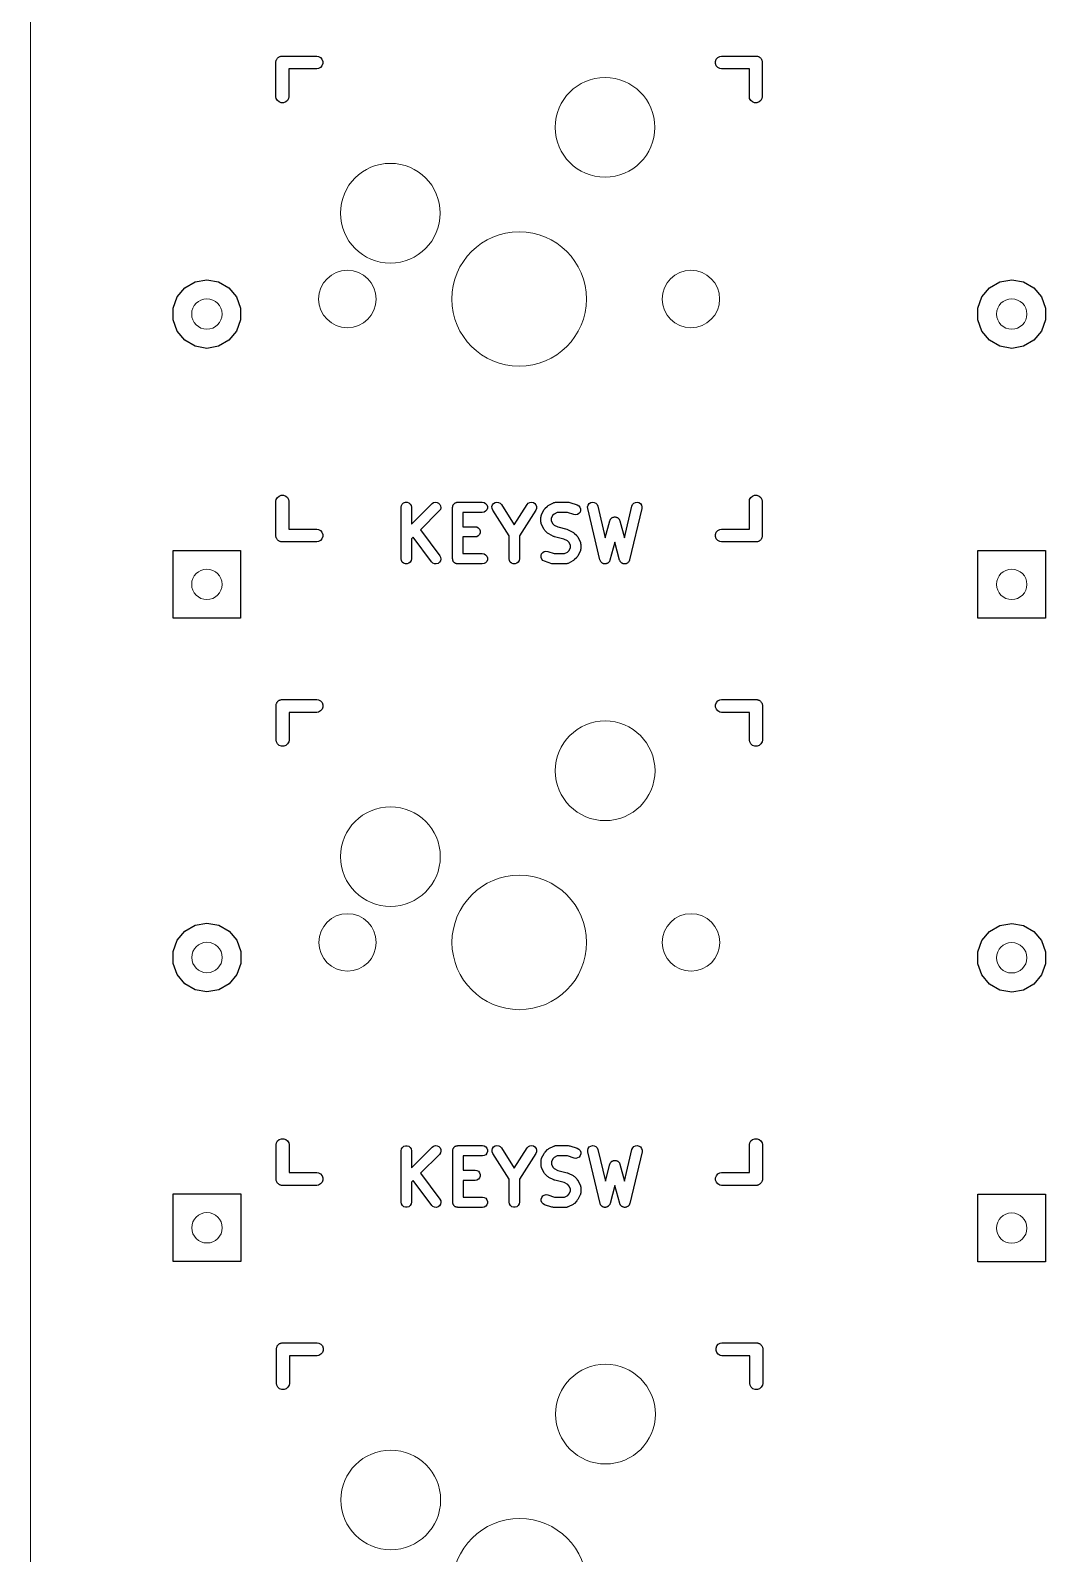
# Model space of a CAD drawing. Header units: millimetres. Extents: x 24 to 207, y 13 to 184.
# Drawn here: x 23.91 to 53.93, y 98.01 to 143.09 of the extents above; entities that cross this region are included whole.
import ezdxf

# ---------------------------------------------------------------- set-up
doc = ezdxf.new("R2010")
doc.units = ezdxf.units.MM
doc.header["$MEASUREMENT"] = 0
doc.layers.get('0').update_dxf_attribs({"lineweight": 0, "true_color": 0xf6921e})
doc.layers.add('PCB', color=7, linetype='Continuous', lineweight=0, true_color=0x38e42f)
doc.layers.add('Silk', color=142, linetype='Continuous')

# ---------------------------------------------------------------- blocks, each defined once
blk = doc.blocks.new('PCB')
at = {"color": 0}
blk.add_line((-38.161, 59.475), (-38.16, -60.55), dxfattribs=at)
for centre, radius in [((-21.168, 20.889), 1.475), ((-27.518, 18.349), 1.475), ((-23.708, 15.809), 1.99), ((-28.788, 15.809), 0.85), ((-18.628, 15.809), 0.85), ((-32.944, 15.364), 0.45), ((-9.139, 15.364), 0.45), ((-32.944, 7.364), 0.45), ((-9.139, 7.364), 0.45), ((-21.165, 1.846), 1.475), ((-27.515, -0.694), 1.475), ((-23.705, -3.234), 1.99), ((-28.785, -3.234), 0.85), ((-18.625, -3.234), 0.85), ((-32.941, -3.679), 0.45), ((-9.14, -3.688), 0.45), ((-32.941, -11.679), 0.45), ((-9.14, -11.688), 0.45), ((-21.155, -17.194), 1.475), ((-27.505, -19.734), 1.475), ((-23.695, -22.274), 1.99)]:
    blk.add_circle(centre, radius, dxfattribs=at)

msp = doc.modelspace()

# ---------------------------------------------------------------- linework, layer by layer
at = {"layer": 'Silk', "linetype": 'Continuous'}
for p, q in [((31.171, 142.175), (31.177, 142.191)), ((31.171, 142.158), (31.171, 142.175)), ((31.171, 141.125), (31.171, 142.158)), ((31.171, 142.158), (31.171, 142.158)), ((31.177, 142.191), (31.18, 142.208)), ((31.18, 142.208), (31.188, 142.222)), ((31.188, 142.222), (31.194, 142.238)), ((31.194, 142.238), (31.205, 142.251)), ((31.205, 142.251), (31.213, 142.266)), ((31.213, 142.266), (31.226, 142.277)), ((31.226, 142.277), (31.237, 142.29)), ((31.237, 142.29), (31.252, 142.298)), ((31.252, 142.298), (31.265, 142.309)), ((31.265, 142.309), (31.281, 142.315)), ((31.281, 142.315), (31.296, 142.323)), ((31.296, 142.323), (31.312, 142.326)), ((31.312, 142.326), (31.328, 142.332)), ((31.328, 142.332), (31.345, 142.332)), ((31.345, 142.332), (31.345, 142.332)), ((31.345, 142.332), (32.378, 142.332)), ((32.378, 142.332), (32.428, 142.323)), ((32.428, 142.323), (32.486, 142.29)), ((32.486, 141.993), (32.428, 141.96)), ((32.486, 142.29), (32.529, 142.238)), ((32.529, 142.045), (32.486, 141.993)), ((32.529, 142.238), (32.552, 142.175)), ((32.552, 142.108), (32.529, 142.045)), ((32.552, 142.175), (32.552, 142.108)), ((44.171, 142.175), (44.194, 142.238)), ((44.171, 142.108), (44.171, 142.175)), ((44.194, 142.045), (44.171, 142.108)), ((44.194, 142.238), (44.237, 142.29)), ((44.237, 141.993), (44.194, 142.045)), ((44.237, 142.29), (44.296, 142.323)), ((44.296, 141.96), (44.237, 141.993)), ((44.296, 142.323), (44.345, 142.332)), ((44.345, 142.332), (45.378, 142.332)), ((45.378, 142.332), (45.395, 142.332)), ((45.378, 142.332), (45.378, 142.332)), ((45.395, 142.332), (45.411, 142.326)), ((45.411, 142.326), (45.428, 142.323)), ((45.428, 142.323), (45.442, 142.315)), ((45.442, 142.315), (45.458, 142.309)), ((45.458, 142.309), (45.471, 142.298)), ((45.471, 142.298), (45.486, 142.29)), ((45.486, 142.29), (45.497, 142.277)), ((45.497, 142.277), (45.51, 142.266)), ((45.51, 142.266), (45.518, 142.251)), ((45.518, 142.251), (45.529, 142.238)), ((45.529, 142.238), (45.535, 142.222)), ((45.535, 142.222), (45.543, 142.208)), ((45.543, 142.208), (45.546, 142.191)), ((45.546, 142.191), (45.552, 142.175)), ((45.552, 142.175), (45.552, 142.158)), ((45.552, 142.158), (45.552, 142.158)), ((45.552, 142.158), (45.552, 141.125)), ((32.378, 141.951), (31.552, 141.951)), ((31.552, 141.951), (31.552, 141.125)), ((32.428, 141.96), (32.378, 141.951)), ((44.345, 141.951), (44.296, 141.96)), ((45.171, 141.951), (44.345, 141.951)), ((45.171, 141.125), (45.171, 141.951)), ((31.18, 141.075), (31.171, 141.125)), ((31.552, 141.125), (31.543, 141.075)), ((45.18, 141.075), (45.171, 141.125)), ((45.552, 141.125), (45.543, 141.075)), ((31.213, 141.017), (31.18, 141.075)), ((31.265, 140.974), (31.213, 141.017)), ((31.328, 140.951), (31.265, 140.974)), ((31.395, 140.951), (31.328, 140.951)), ((31.458, 140.974), (31.395, 140.951)), ((31.51, 141.017), (31.458, 140.974)), ((31.543, 141.075), (31.51, 141.017)), ((45.213, 141.017), (45.18, 141.075)), ((45.265, 140.974), (45.213, 141.017)), ((45.328, 140.951), (45.265, 140.974)), ((45.395, 140.951), (45.328, 140.951)), ((45.458, 140.974), (45.395, 140.951)), ((45.51, 141.017), (45.458, 140.974)), ((45.543, 141.075), (45.51, 141.017)), ((28.778, 135.651), (29.126, 135.712)), ((29.126, 135.712), (29.473, 135.651)), ((52.584, 135.651), (52.931, 135.712)), ((52.931, 135.712), (53.278, 135.651)), ((28.246, 135.204), (28.473, 135.474)), ((28.473, 135.474), (28.778, 135.651)), ((29.473, 135.651), (29.778, 135.474)), ((29.778, 135.474), (30.005, 135.204)), ((52.052, 135.204), (52.278, 135.474)), ((52.278, 135.474), (52.584, 135.651)), ((53.278, 135.651), (53.584, 135.474)), ((53.584, 135.474), (53.81, 135.204)), ((28.126, 134.873), (28.246, 135.204)), ((28.126, 134.52), (28.126, 134.873)), ((30.005, 135.204), (30.126, 134.873)), ((30.126, 134.873), (30.126, 134.52)), ((51.931, 134.873), (52.052, 135.204)), ((51.931, 134.52), (51.931, 134.873)), ((53.81, 135.204), (53.931, 134.873)), ((53.931, 134.873), (53.931, 134.52)), ((28.246, 134.189), (28.126, 134.52)), ((30.126, 134.52), (30.005, 134.189)), ((52.052, 134.189), (51.931, 134.52)), ((53.931, 134.52), (53.81, 134.189)), ((28.473, 133.919), (28.246, 134.189)), ((28.778, 133.742), (28.473, 133.919)), ((29.778, 133.919), (29.473, 133.742)), ((30.005, 134.189), (29.778, 133.919)), ((52.278, 133.919), (52.052, 134.189)), ((52.584, 133.742), (52.278, 133.919)), ((53.584, 133.919), (53.278, 133.742)), ((53.81, 134.189), (53.584, 133.919)), ((29.126, 133.681), (28.778, 133.742)), ((29.473, 133.742), (29.126, 133.681)), ((52.931, 133.681), (52.584, 133.742)), ((53.278, 133.742), (52.931, 133.681)), ((31.171, 129.158), (31.18, 129.208)), ((31.171, 128.175), (31.171, 129.158)), ((31.18, 129.208), (31.213, 129.266)), ((31.213, 129.266), (31.265, 129.309)), ((31.265, 129.309), (31.328, 129.332)), ((31.328, 129.332), (31.395, 129.332)), ((31.395, 129.332), (31.458, 129.309)), ((31.458, 129.309), (31.51, 129.266)), ((31.51, 129.266), (31.543, 129.208)), ((31.543, 129.208), (31.552, 129.158)), ((31.552, 129.158), (31.552, 128.332)), ((34.871, 128.976), (34.88, 129.028)), ((34.871, 127.452), (34.871, 128.976)), ((34.88, 129.028), (34.907, 129.074)), ((34.907, 129.074), (34.947, 129.108)), ((34.947, 129.108), (34.997, 129.126)), ((34.997, 129.126), (35.05, 129.126)), ((35.05, 129.126), (35.1, 129.108)), ((35.1, 129.108), (35.14, 129.074)), ((35.14, 129.074), (35.167, 129.028)), ((35.167, 129.028), (35.176, 128.976)), ((35.176, 128.473), (35.786, 129.084)), ((35.176, 128.976), (35.176, 128.473)), ((35.786, 129.084), (35.83, 129.114)), ((35.83, 129.114), (35.881, 129.128)), ((35.881, 129.128), (35.934, 129.123)), ((35.934, 129.123), (35.982, 129.101)), ((35.982, 129.101), (36.019, 129.064)), ((36.019, 129.064), (36.041, 129.016)), ((36.046, 128.963), (36.032, 128.912)), ((36.041, 129.016), (36.046, 128.963)), ((36.395, 128.976), (36.397, 128.989)), ((36.395, 127.452), (36.395, 128.976)), ((36.397, 129.003), (36.402, 129.015)), ((36.397, 128.989), (36.397, 129.003)), ((36.402, 129.015), (36.404, 129.028)), ((36.404, 129.028), (36.411, 129.04)), ((36.411, 129.04), (36.415, 129.052)), ((36.415, 129.052), (36.424, 129.063)), ((36.424, 129.063), (36.431, 129.074)), ((36.431, 129.074), (36.441, 129.083)), ((36.441, 129.083), (36.449, 129.093)), ((36.449, 129.093), (36.461, 129.1)), ((36.461, 129.1), (36.471, 129.108)), ((36.471, 129.108), (36.484, 129.113)), ((36.484, 129.113), (36.495, 129.119)), ((36.495, 129.119), (36.508, 129.122)), ((36.508, 129.122), (36.521, 129.126)), ((36.521, 129.126), (36.534, 129.126)), ((36.534, 129.126), (36.547, 129.129)), ((36.547, 129.129), (37.273, 129.129)), ((37.273, 129.129), (37.325, 129.119)), ((37.325, 129.119), (37.371, 129.093)), ((37.371, 129.093), (37.405, 129.052)), ((37.405, 129.052), (37.423, 129.003)), ((37.423, 128.95), (37.405, 128.9)), ((37.423, 129.003), (37.423, 128.95)), ((37.557, 128.996), (37.573, 129.047)), ((37.56, 128.943), (37.557, 128.996)), ((37.58, 128.894), (37.56, 128.943)), ((37.573, 129.047), (37.606, 129.089)), ((37.606, 129.089), (37.65, 129.117)), ((37.65, 129.117), (37.702, 129.128)), ((37.702, 129.128), (37.754, 129.122)), ((37.754, 129.122), (37.801, 129.097)), ((37.801, 129.097), (37.837, 129.058)), ((37.837, 129.058), (38.217, 128.462)), ((38.217, 128.462), (38.596, 129.058)), ((38.596, 129.058), (38.632, 129.097)), ((38.632, 129.097), (38.679, 129.122)), ((38.679, 129.122), (38.731, 129.128)), ((38.731, 129.128), (38.783, 129.117)), ((38.783, 129.117), (38.827, 129.089)), ((38.827, 129.089), (38.86, 129.047)), ((38.873, 128.943), (38.853, 128.894)), ((38.86, 129.047), (38.876, 128.996)), ((38.876, 128.996), (38.873, 128.943)), ((39.111, 128.919), (39.125, 128.939)), ((39.125, 128.939), (39.197, 129.011)), ((39.197, 129.011), (39.217, 129.025)), ((39.217, 129.025), (39.237, 129.04)), ((39.237, 129.04), (39.382, 129.112)), ((39.382, 129.112), (39.391, 129.115)), ((39.391, 129.115), (39.398, 129.119)), ((39.398, 129.119), (39.416, 129.122)), ((39.416, 129.122), (39.433, 129.128)), ((39.433, 129.128), (39.442, 129.127)), ((39.442, 129.127), (39.45, 129.129)), ((39.45, 129.129), (39.813, 129.129)), ((39.813, 129.129), (39.837, 129.124)), ((39.837, 129.124), (39.861, 129.121)), ((39.861, 129.121), (40.079, 129.048)), ((40.079, 129.048), (40.126, 129.023)), ((40.126, 129.023), (40.161, 128.983)), ((40.161, 128.983), (40.18, 128.934)), ((40.18, 128.934), (40.182, 128.881)), ((40.387, 128.994), (40.403, 129.044)), ((40.391, 128.941), (40.387, 128.994)), ((40.753, 127.417), (40.391, 128.941)), ((40.403, 129.044), (40.434, 129.087)), ((40.434, 129.087), (40.478, 129.116)), ((40.478, 129.116), (40.53, 129.128)), ((40.53, 129.128), (40.582, 129.122)), ((40.582, 129.122), (40.63, 129.099)), ((40.63, 129.099), (40.666, 129.06)), ((40.666, 129.06), (40.687, 129.011)), ((40.687, 129.011), (40.91, 128.075)), ((41.474, 128.075), (41.697, 129.011)), ((41.993, 128.941), (41.631, 127.417)), ((41.697, 129.011), (41.718, 129.06)), ((41.718, 129.06), (41.754, 129.099)), ((41.754, 129.099), (41.802, 129.122)), ((41.802, 129.122), (41.854, 129.128)), ((41.854, 129.128), (41.906, 129.116)), ((41.906, 129.116), (41.95, 129.087)), ((41.95, 129.087), (41.981, 129.044)), ((41.981, 129.044), (41.996, 128.994)), ((41.996, 128.994), (41.993, 128.941)), ((45.171, 129.158), (45.18, 129.208)), ((45.171, 128.332), (45.171, 129.158)), ((45.18, 129.208), (45.213, 129.266)), ((45.213, 129.266), (45.265, 129.309)), ((45.265, 129.309), (45.328, 129.332)), ((45.328, 129.332), (45.395, 129.332)), ((45.395, 129.332), (45.458, 129.309)), ((45.458, 129.309), (45.51, 129.266)), ((45.51, 129.266), (45.543, 129.208)), ((45.543, 129.208), (45.552, 129.158)), ((45.552, 129.158), (45.552, 128.125)), ((36.002, 128.868), (35.442, 128.309)), ((36.032, 128.912), (36.002, 128.868)), ((37.273, 128.824), (36.7, 128.824)), ((36.7, 128.824), (36.7, 128.403)), ((37.325, 128.833), (37.273, 128.824)), ((37.371, 128.859), (37.325, 128.833)), ((37.405, 128.9), (37.371, 128.859)), ((38.064, 128.134), (37.58, 128.894)), ((38.853, 128.894), (38.369, 128.134)), ((39.008, 128.686), (39.009, 128.695)), ((39.008, 128.541), (39.008, 128.686)), ((39.009, 128.532), (39.008, 128.541)), ((39.009, 128.703), (39.014, 128.72)), ((39.009, 128.695), (39.009, 128.703)), ((39.009, 128.523), (39.009, 128.532)), ((39.014, 128.506), (39.009, 128.523)), ((39.014, 128.72), (39.017, 128.738)), ((39.017, 128.489), (39.014, 128.506)), ((39.017, 128.738), (39.021, 128.746)), ((39.021, 128.481), (39.017, 128.489)), ((39.021, 128.746), (39.024, 128.754)), ((39.024, 128.473), (39.021, 128.481)), ((39.024, 128.754), (39.096, 128.899)), ((39.096, 128.327), (39.024, 128.473)), ((39.096, 128.899), (39.111, 128.919)), ((39.358, 128.741), (39.312, 128.65)), ((39.312, 128.65), (39.312, 128.577)), ((39.312, 128.577), (39.358, 128.486)), ((39.395, 128.778), (39.358, 128.741)), ((39.358, 128.486), (39.395, 128.448)), ((39.486, 128.824), (39.395, 128.778)), ((39.788, 128.824), (39.486, 128.824)), ((39.983, 128.759), (39.788, 128.824)), ((40.035, 128.751), (39.983, 128.759)), ((40.087, 128.762), (40.035, 128.751)), ((40.132, 128.79), (40.087, 128.762)), ((40.165, 128.831), (40.132, 128.79)), ((40.182, 128.881), (40.165, 128.831)), ((40.91, 128.075), (41.045, 128.58)), ((41.045, 128.58), (41.05, 128.592)), ((41.05, 128.592), (41.054, 128.605)), ((41.054, 128.605), (41.061, 128.616)), ((41.061, 128.616), (41.067, 128.628)), ((41.067, 128.628), (41.077, 128.638)), ((41.077, 128.638), (41.084, 128.649)), ((41.084, 128.649), (41.095, 128.656)), ((41.095, 128.656), (41.104, 128.665)), ((41.104, 128.665), (41.117, 128.671)), ((41.117, 128.671), (41.128, 128.679)), ((41.128, 128.679), (41.14, 128.682)), ((41.14, 128.682), (41.152, 128.688)), ((41.152, 128.688), (41.166, 128.689)), ((41.166, 128.689), (41.179, 128.693)), ((41.179, 128.693), (41.192, 128.691)), ((41.192, 128.691), (41.205, 128.693)), ((41.205, 128.693), (41.218, 128.689)), ((41.218, 128.689), (41.232, 128.688)), ((41.232, 128.688), (41.243, 128.682)), ((41.243, 128.682), (41.256, 128.679)), ((41.256, 128.679), (41.267, 128.671)), ((41.267, 128.671), (41.28, 128.665)), ((41.28, 128.665), (41.289, 128.656)), ((41.289, 128.656), (41.3, 128.649)), ((41.3, 128.649), (41.307, 128.638)), ((41.307, 128.638), (41.317, 128.628)), ((41.317, 128.628), (41.322, 128.616)), ((41.322, 128.616), (41.33, 128.605)), ((41.33, 128.605), (41.334, 128.592)), ((41.334, 128.592), (41.339, 128.58)), ((41.339, 128.58), (41.474, 128.075)), ((31.171, 128.108), (31.171, 128.175)), ((31.177, 128.092), (31.171, 128.108)), ((31.18, 128.075), (31.177, 128.092)), ((31.188, 128.061), (31.18, 128.075)), ((31.194, 128.045), (31.188, 128.061)), ((31.205, 128.032), (31.194, 128.045)), ((31.213, 128.017), (31.205, 128.032)), ((31.552, 128.332), (32.378, 128.332)), ((32.378, 128.332), (32.428, 128.323)), ((32.428, 128.323), (32.486, 128.29)), ((32.486, 128.29), (32.529, 128.238)), ((32.529, 128.045), (32.486, 127.993)), ((32.529, 128.238), (32.552, 128.175)), ((32.552, 128.108), (32.529, 128.045)), ((32.552, 128.175), (32.552, 128.108)), ((35.225, 128.091), (35.176, 128.042)), ((35.176, 128.042), (35.176, 127.452)), ((35.772, 127.361), (35.225, 128.091)), ((35.442, 128.309), (36.016, 127.544)), ((36.7, 128.403), (37.055, 128.403)), ((37.055, 128.098), (36.7, 128.098)), ((36.7, 128.098), (36.7, 127.605)), ((37.055, 128.403), (37.108, 128.394)), ((37.108, 128.107), (37.055, 128.098)), ((37.108, 128.394), (37.153, 128.367)), ((37.153, 128.134), (37.108, 128.107)), ((37.153, 128.367), (37.187, 128.327)), ((37.187, 128.174), (37.153, 128.134)), ((37.187, 128.327), (37.205, 128.277)), ((37.205, 128.224), (37.187, 128.174)), ((37.205, 128.277), (37.205, 128.224)), ((38.064, 127.452), (38.064, 128.134)), ((38.369, 128.134), (38.369, 127.452)), ((39.111, 128.308), (39.096, 128.327)), ((39.125, 128.288), (39.111, 128.308)), ((39.197, 128.215), (39.125, 128.288)), ((39.217, 128.201), (39.197, 128.215)), ((39.237, 128.187), (39.217, 128.201)), ((39.382, 128.114), (39.237, 128.187)), ((39.398, 128.109), (39.382, 128.114)), ((39.395, 128.448), (39.503, 128.394)), ((39.413, 128.103), (39.398, 128.109)), ((39.687, 128.034), (39.413, 128.103)), ((39.503, 128.394), (39.777, 128.326)), ((39.795, 127.98), (39.687, 128.034)), ((39.777, 128.326), (39.793, 128.319)), ((39.793, 128.319), (39.809, 128.314)), ((39.809, 128.314), (39.954, 128.242)), ((39.954, 128.242), (39.973, 128.227)), ((39.973, 128.227), (39.993, 128.213)), ((39.993, 128.213), (40.066, 128.141)), ((40.066, 128.141), (40.08, 128.121)), ((40.08, 128.121), (40.095, 128.101)), ((40.095, 128.101), (40.167, 127.956)), ((44.171, 128.175), (44.194, 128.238)), ((44.171, 128.108), (44.171, 128.175)), ((44.194, 128.045), (44.171, 128.108)), ((44.194, 128.238), (44.237, 128.29)), ((44.237, 127.993), (44.194, 128.045)), ((44.237, 128.29), (44.296, 128.323)), ((44.296, 128.323), (44.345, 128.332)), ((44.345, 128.332), (45.171, 128.332)), ((45.518, 128.032), (45.51, 128.017)), ((45.529, 128.045), (45.518, 128.032)), ((45.535, 128.061), (45.529, 128.045)), ((45.543, 128.075), (45.535, 128.061)), ((45.546, 128.092), (45.543, 128.075)), ((45.552, 128.108), (45.546, 128.092)), ((45.552, 128.125), (45.552, 128.125)), ((45.552, 128.125), (45.552, 128.108)), ((28.126, 125.697), (28.126, 127.697)), ((28.126, 127.697), (30.126, 127.697)), ((30.126, 127.697), (30.126, 125.697)), ((31.226, 128.006), (31.213, 128.017)), ((31.237, 127.993), (31.226, 128.006)), ((31.252, 127.985), (31.237, 127.993)), ((31.265, 127.974), (31.252, 127.985)), ((31.281, 127.968), (31.265, 127.974)), ((31.296, 127.96), (31.281, 127.968)), ((31.312, 127.957), (31.296, 127.96)), ((31.328, 127.951), (31.312, 127.957)), ((31.345, 127.951), (31.328, 127.951)), ((32.378, 127.951), (31.345, 127.951)), ((31.345, 127.951), (31.345, 127.951)), ((32.428, 127.96), (32.378, 127.951)), ((32.486, 127.993), (32.428, 127.96)), ((36.7, 127.605), (37.273, 127.605)), ((37.273, 127.605), (37.325, 127.595)), ((37.325, 127.595), (37.371, 127.569)), ((37.371, 127.569), (37.405, 127.528)), ((39.009, 127.547), (39.026, 127.597)), ((39.026, 127.597), (39.059, 127.639)), ((39.059, 127.639), (39.104, 127.666)), ((39.104, 127.666), (39.156, 127.677)), ((39.156, 127.677), (39.208, 127.669)), ((39.208, 127.669), (39.402, 127.605)), ((39.402, 127.605), (39.705, 127.605)), ((39.705, 127.605), (39.795, 127.65)), ((39.833, 127.942), (39.795, 127.98)), ((39.795, 127.65), (39.833, 127.688)), ((39.878, 127.852), (39.833, 127.942)), ((39.833, 127.688), (39.878, 127.778)), ((39.878, 127.778), (39.878, 127.852)), ((40.167, 127.674), (40.095, 127.529)), ((40.167, 127.956), (40.17, 127.947)), ((40.17, 127.683), (40.167, 127.674)), ((40.17, 127.947), (40.174, 127.94)), ((40.174, 127.69), (40.17, 127.683)), ((40.174, 127.94), (40.177, 127.922)), ((40.177, 127.708), (40.174, 127.69)), ((40.177, 127.922), (40.182, 127.905)), ((40.182, 127.725), (40.177, 127.708)), ((40.182, 127.905), (40.182, 127.896)), ((40.182, 127.896), (40.183, 127.888)), ((40.183, 127.742), (40.182, 127.734)), ((40.182, 127.734), (40.182, 127.725)), ((40.183, 127.888), (40.183, 127.742)), ((41.192, 127.949), (41.049, 127.413)), ((41.335, 127.413), (41.192, 127.949)), ((44.296, 127.96), (44.237, 127.993)), ((44.345, 127.951), (44.296, 127.96)), ((45.378, 127.951), (44.345, 127.951)), ((45.395, 127.951), (45.378, 127.951)), ((45.378, 127.951), (45.378, 127.951)), ((45.411, 127.957), (45.395, 127.951)), ((45.428, 127.96), (45.411, 127.957)), ((45.442, 127.968), (45.428, 127.96)), ((45.458, 127.974), (45.442, 127.968)), ((45.471, 127.985), (45.458, 127.974)), ((45.486, 127.993), (45.471, 127.985)), ((45.497, 128.006), (45.486, 127.993)), ((45.51, 128.017), (45.497, 128.006)), ((51.931, 125.697), (51.931, 127.697)), ((51.931, 127.697), (53.931, 127.697)), ((53.931, 127.697), (53.931, 125.697)), ((34.88, 127.4), (34.871, 127.452)), ((34.907, 127.354), (34.88, 127.4)), ((34.947, 127.32), (34.907, 127.354)), ((34.997, 127.302), (34.947, 127.32)), ((35.05, 127.302), (34.997, 127.302)), ((35.1, 127.32), (35.05, 127.302)), ((35.14, 127.354), (35.1, 127.32)), ((35.167, 127.4), (35.14, 127.354)), ((35.176, 127.452), (35.167, 127.4)), ((35.811, 127.325), (35.772, 127.361)), ((35.86, 127.304), (35.811, 127.325)), ((35.912, 127.301), (35.86, 127.304)), ((35.963, 127.316), (35.912, 127.301)), ((36.005, 127.348), (35.963, 127.316)), ((36.034, 127.392), (36.005, 127.348)), ((36.016, 127.544), (36.04, 127.496)), ((36.046, 127.444), (36.034, 127.392)), ((36.04, 127.496), (36.046, 127.444)), ((36.397, 127.439), (36.395, 127.452)), ((36.397, 127.426), (36.397, 127.439)), ((36.402, 127.413), (36.397, 127.426)), ((36.404, 127.4), (36.402, 127.413)), ((36.411, 127.389), (36.404, 127.4)), ((36.415, 127.376), (36.411, 127.389)), ((36.424, 127.366), (36.415, 127.376)), ((36.431, 127.354), (36.424, 127.366)), ((36.441, 127.346), (36.431, 127.354)), ((36.449, 127.335), (36.441, 127.346)), ((36.461, 127.329), (36.449, 127.335)), ((36.471, 127.32), (36.461, 127.329)), ((36.484, 127.316), (36.471, 127.32)), ((36.495, 127.309), (36.484, 127.316)), ((36.508, 127.307), (36.495, 127.309)), ((36.521, 127.302), (36.508, 127.307)), ((36.534, 127.302), (36.521, 127.302)), ((36.547, 127.3), (36.534, 127.302)), ((37.273, 127.3), (36.547, 127.3)), ((37.325, 127.309), (37.273, 127.3)), ((37.371, 127.335), (37.325, 127.309)), ((37.405, 127.376), (37.371, 127.335)), ((37.405, 127.528), (37.423, 127.479)), ((37.423, 127.426), (37.405, 127.376)), ((37.423, 127.479), (37.423, 127.426)), ((38.073, 127.4), (38.064, 127.452)), ((38.1, 127.354), (38.073, 127.4)), ((38.14, 127.32), (38.1, 127.354)), ((38.19, 127.302), (38.14, 127.32)), ((38.243, 127.302), (38.19, 127.302)), ((38.293, 127.32), (38.243, 127.302)), ((38.333, 127.354), (38.293, 127.32)), ((38.36, 127.4), (38.333, 127.354)), ((38.369, 127.452), (38.36, 127.4)), ((39.011, 127.494), (39.009, 127.547)), ((39.03, 127.445), (39.011, 127.494)), ((39.065, 127.405), (39.03, 127.445)), ((39.112, 127.38), (39.065, 127.405)), ((39.329, 127.308), (39.112, 127.38)), ((39.354, 127.304), (39.329, 127.308)), ((39.378, 127.3), (39.354, 127.304)), ((39.741, 127.3), (39.378, 127.3)), ((39.749, 127.301), (39.741, 127.3)), ((39.758, 127.301), (39.749, 127.301)), ((39.775, 127.306), (39.758, 127.301)), ((39.793, 127.309), (39.775, 127.306)), ((39.8, 127.313), (39.793, 127.309)), ((39.809, 127.316), (39.8, 127.313)), ((39.954, 127.388), (39.809, 127.316)), ((39.973, 127.403), (39.954, 127.388)), ((39.993, 127.417), (39.973, 127.403)), ((40.066, 127.49), (39.993, 127.417)), ((40.08, 127.51), (40.066, 127.49)), ((40.095, 127.529), (40.08, 127.51)), ((40.76, 127.403), (40.753, 127.417)), ((40.764, 127.388), (40.76, 127.403)), ((40.77, 127.379), (40.764, 127.388)), ((40.774, 127.368), (40.77, 127.379)), ((40.785, 127.357), (40.774, 127.368)), ((40.794, 127.344), (40.785, 127.357)), ((40.803, 127.338), (40.794, 127.344)), ((40.811, 127.33), (40.803, 127.338)), ((40.825, 127.323), (40.811, 127.33)), ((40.837, 127.314), (40.825, 127.323)), ((40.848, 127.311), (40.837, 127.314)), ((40.858, 127.306), (40.848, 127.311)), ((40.874, 127.304), (40.858, 127.306)), ((40.889, 127.3), (40.874, 127.304)), ((40.9, 127.301), (40.889, 127.3)), ((40.911, 127.3), (40.9, 127.301)), ((40.926, 127.304), (40.911, 127.3)), ((40.941, 127.305), (40.926, 127.304)), ((40.951, 127.31), (40.941, 127.305)), ((40.962, 127.312), (40.951, 127.31)), ((40.975, 127.321), (40.962, 127.312)), ((40.989, 127.327), (40.975, 127.321)), ((40.997, 127.335), (40.989, 127.327)), ((41.006, 127.341), (40.997, 127.335)), ((41.016, 127.354), (41.006, 127.341)), ((41.027, 127.365), (41.016, 127.354)), ((41.031, 127.375), (41.027, 127.365)), ((41.038, 127.384), (41.031, 127.375)), ((41.042, 127.399), (41.038, 127.384)), ((41.049, 127.413), (41.042, 127.399)), ((41.342, 127.399), (41.335, 127.413)), ((41.346, 127.384), (41.342, 127.399)), ((41.353, 127.375), (41.346, 127.384)), ((41.357, 127.365), (41.353, 127.375)), ((41.368, 127.354), (41.357, 127.365)), ((41.378, 127.341), (41.368, 127.354)), ((41.387, 127.335), (41.378, 127.341)), ((41.395, 127.327), (41.387, 127.335)), ((41.409, 127.321), (41.395, 127.327)), ((41.422, 127.312), (41.409, 127.321)), ((41.433, 127.31), (41.422, 127.312)), ((41.443, 127.305), (41.433, 127.31)), ((41.458, 127.304), (41.443, 127.305)), ((41.473, 127.3), (41.458, 127.304)), ((41.484, 127.301), (41.473, 127.3)), ((41.495, 127.3), (41.484, 127.301)), ((41.51, 127.304), (41.495, 127.3)), ((41.526, 127.306), (41.51, 127.304)), ((41.536, 127.311), (41.526, 127.306)), ((41.546, 127.314), (41.536, 127.311)), ((41.559, 127.323), (41.546, 127.314)), ((41.573, 127.33), (41.559, 127.323)), ((41.581, 127.338), (41.573, 127.33)), ((41.59, 127.344), (41.581, 127.338)), ((41.599, 127.357), (41.59, 127.344)), ((41.609, 127.368), (41.599, 127.357)), ((41.614, 127.379), (41.609, 127.368)), ((41.62, 127.388), (41.614, 127.379)), ((41.624, 127.403), (41.62, 127.388)), ((41.631, 127.417), (41.624, 127.403)), ((30.126, 125.697), (28.126, 125.697)), ((53.931, 125.697), (51.931, 125.697)), ((31.175, 123.132), (31.18, 123.148)), ((31.175, 123.115), (31.175, 123.132)), ((31.175, 122.082), (31.175, 123.115)), ((31.175, 123.115), (31.175, 123.115)), ((31.18, 123.148), (31.183, 123.165)), ((31.183, 123.165), (31.192, 123.179)), ((31.192, 123.179), (31.198, 123.195)), ((31.198, 123.195), (31.208, 123.208)), ((31.208, 123.208), (31.217, 123.223)), ((31.217, 123.223), (31.23, 123.234)), ((31.23, 123.234), (31.241, 123.247)), ((31.241, 123.247), (31.255, 123.255)), ((31.255, 123.255), (31.268, 123.266)), ((31.268, 123.266), (31.284, 123.272)), ((31.284, 123.272), (31.299, 123.28)), ((31.299, 123.28), (31.316, 123.283)), ((31.316, 123.283), (31.331, 123.289)), ((31.331, 123.289), (31.348, 123.289)), ((31.348, 123.289), (31.348, 123.289)), ((31.348, 123.289), (32.382, 123.289)), ((32.382, 123.289), (32.431, 123.28)), ((32.431, 123.28), (32.489, 123.247)), ((32.489, 123.247), (32.533, 123.195)), ((32.533, 123.195), (32.556, 123.132)), ((32.556, 123.065), (32.533, 123.002)), ((32.556, 123.132), (32.556, 123.065)), ((44.175, 123.132), (44.198, 123.195)), ((44.175, 123.065), (44.175, 123.132)), ((44.198, 123.002), (44.175, 123.065)), ((44.198, 123.195), (44.241, 123.247)), ((44.241, 123.247), (44.299, 123.28)), ((44.299, 123.28), (44.348, 123.289)), ((44.348, 123.289), (45.382, 123.289)), ((45.382, 123.289), (45.399, 123.289)), ((45.382, 123.289), (45.382, 123.289)), ((45.399, 123.289), (45.415, 123.283)), ((45.415, 123.283), (45.431, 123.28)), ((45.431, 123.28), (45.446, 123.272)), ((45.446, 123.272), (45.462, 123.266)), ((45.462, 123.266), (45.475, 123.255)), ((45.475, 123.255), (45.489, 123.247)), ((45.489, 123.247), (45.5, 123.234)), ((45.5, 123.234), (45.513, 123.223)), ((45.513, 123.223), (45.522, 123.208)), ((45.522, 123.208), (45.533, 123.195)), ((45.533, 123.195), (45.538, 123.179)), ((45.538, 123.179), (45.547, 123.165)), ((45.547, 123.165), (45.55, 123.148)), ((45.55, 123.148), (45.556, 123.132)), ((45.556, 123.132), (45.556, 123.115)), ((45.556, 123.115), (45.556, 123.115)), ((45.556, 123.115), (45.556, 122.082)), ((32.382, 122.908), (31.556, 122.908)), ((31.556, 122.908), (31.556, 122.082)), ((32.431, 122.917), (32.382, 122.908)), ((32.489, 122.95), (32.431, 122.917)), ((32.533, 123.002), (32.489, 122.95)), ((44.241, 122.95), (44.198, 123.002)), ((44.299, 122.917), (44.241, 122.95)), ((44.348, 122.908), (44.299, 122.917)), ((45.175, 122.908), (44.348, 122.908)), ((45.175, 122.082), (45.175, 122.908)), ((31.183, 122.032), (31.175, 122.082)), ((31.217, 121.974), (31.183, 122.032)), ((31.268, 121.931), (31.217, 121.974)), ((31.331, 121.908), (31.268, 121.931)), ((31.399, 121.908), (31.331, 121.908)), ((31.462, 121.931), (31.399, 121.908)), ((31.513, 121.974), (31.462, 121.931)), ((31.547, 122.032), (31.513, 121.974)), ((31.556, 122.082), (31.547, 122.032)), ((45.183, 122.032), (45.175, 122.082)), ((45.217, 121.974), (45.183, 122.032)), ((45.268, 121.931), (45.217, 121.974)), ((45.331, 121.908), (45.268, 121.931)), ((45.399, 121.908), (45.331, 121.908)), ((45.462, 121.931), (45.399, 121.908)), ((45.513, 121.974), (45.462, 121.931)), ((45.547, 122.032), (45.513, 121.974)), ((45.556, 122.082), (45.547, 122.032)), ((28.25, 116.161), (28.476, 116.431)), ((28.476, 116.431), (28.782, 116.607)), ((28.782, 116.607), (29.129, 116.669)), ((29.129, 116.669), (29.476, 116.607)), ((29.476, 116.607), (29.782, 116.431)), ((29.782, 116.431), (30.008, 116.161)), ((52.05, 116.151), (52.277, 116.422)), ((52.277, 116.422), (52.583, 116.598)), ((52.583, 116.598), (52.93, 116.659)), ((52.93, 116.659), (53.277, 116.598)), ((53.277, 116.598), (53.583, 116.422)), ((53.583, 116.422), (53.809, 116.151)), ((28.129, 115.83), (28.25, 116.161)), ((30.008, 116.161), (30.129, 115.83)), ((51.93, 115.82), (52.05, 116.151)), ((53.809, 116.151), (53.93, 115.82)), ((28.129, 115.477), (28.129, 115.83)), ((28.25, 115.146), (28.129, 115.477)), ((30.129, 115.477), (30.008, 115.146)), ((30.129, 115.83), (30.129, 115.477)), ((51.93, 115.467), (51.93, 115.82)), ((52.05, 115.136), (51.93, 115.467)), ((53.93, 115.467), (53.809, 115.136)), ((53.93, 115.82), (53.93, 115.467)), ((28.476, 114.875), (28.25, 115.146)), ((30.008, 115.146), (29.782, 114.875)), ((52.277, 114.866), (52.05, 115.136)), ((53.809, 115.136), (53.583, 114.866)), ((28.782, 114.699), (28.476, 114.875)), ((29.129, 114.638), (28.782, 114.699)), ((29.476, 114.699), (29.129, 114.638)), ((29.782, 114.875), (29.476, 114.699)), ((52.583, 114.689), (52.277, 114.866)), ((52.93, 114.628), (52.583, 114.689)), ((53.277, 114.689), (52.93, 114.628)), ((53.583, 114.866), (53.277, 114.689)), ((31.175, 110.115), (31.183, 110.164)), ((31.175, 109.132), (31.175, 110.115)), ((31.183, 110.164), (31.217, 110.223)), ((31.217, 110.223), (31.268, 110.266)), ((31.268, 110.266), (31.331, 110.289)), ((31.331, 110.289), (31.399, 110.289)), ((31.399, 110.289), (31.462, 110.266)), ((31.462, 110.266), (31.513, 110.223)), ((31.513, 110.223), (31.547, 110.164)), ((31.547, 110.164), (31.556, 110.115)), ((31.556, 110.115), (31.556, 109.289)), ((34.884, 109.985), (34.91, 110.031)), ((34.91, 110.031), (34.951, 110.065)), ((34.951, 110.065), (35, 110.083)), ((35, 110.083), (35.053, 110.083)), ((35.053, 110.083), (35.103, 110.065)), ((35.103, 110.065), (35.144, 110.031)), ((35.144, 110.031), (35.17, 109.985)), ((35.179, 109.43), (35.79, 110.041)), ((35.79, 110.041), (35.833, 110.071)), ((35.833, 110.071), (35.884, 110.085)), ((35.884, 110.085), (35.937, 110.08)), ((35.937, 110.08), (35.985, 110.058)), ((35.985, 110.058), (36.022, 110.02)), ((36.022, 110.02), (36.045, 109.972)), ((36.408, 109.985), (36.414, 109.997)), ((36.414, 109.997), (36.419, 110.009)), ((36.419, 110.009), (36.427, 110.019)), ((36.427, 110.019), (36.434, 110.031)), ((36.434, 110.031), (36.444, 110.039)), ((36.444, 110.039), (36.453, 110.05)), ((36.453, 110.05), (36.464, 110.056)), ((36.464, 110.056), (36.475, 110.065)), ((36.475, 110.065), (36.487, 110.069)), ((36.487, 110.069), (36.499, 110.076)), ((36.499, 110.076), (36.512, 110.078)), ((36.512, 110.078), (36.524, 110.083)), ((36.524, 110.083), (36.538, 110.083)), ((36.538, 110.083), (36.551, 110.085)), ((36.551, 110.085), (37.277, 110.085)), ((37.277, 110.085), (37.329, 110.076)), ((37.329, 110.076), (37.374, 110.05)), ((37.374, 110.05), (37.408, 110.009)), ((37.408, 110.009), (37.427, 109.959)), ((37.561, 109.953), (37.577, 110.003)), ((37.577, 110.003), (37.609, 110.045)), ((37.609, 110.045), (37.654, 110.074)), ((37.654, 110.074), (37.705, 110.085)), ((37.705, 110.085), (37.758, 110.078)), ((37.758, 110.078), (37.805, 110.054)), ((37.805, 110.054), (37.841, 110.015)), ((37.841, 110.015), (38.22, 109.418)), ((38.22, 109.418), (38.599, 110.015)), ((38.599, 110.015), (38.635, 110.054)), ((38.635, 110.054), (38.682, 110.078)), ((38.682, 110.078), (38.735, 110.085)), ((38.735, 110.085), (38.786, 110.074)), ((38.786, 110.074), (38.831, 110.045)), ((38.831, 110.045), (38.863, 110.003)), ((38.863, 110.003), (38.879, 109.953)), ((39.221, 109.982), (39.24, 109.997)), ((39.24, 109.997), (39.385, 110.069)), ((39.385, 110.069), (39.394, 110.072)), ((39.394, 110.072), (39.402, 110.076)), ((39.402, 110.076), (39.419, 110.079)), ((39.419, 110.079), (39.436, 110.084)), ((39.436, 110.084), (39.445, 110.084)), ((39.445, 110.084), (39.454, 110.085)), ((39.454, 110.085), (39.817, 110.085)), ((39.817, 110.085), (39.841, 110.081)), ((39.841, 110.081), (39.865, 110.077)), ((39.865, 110.077), (40.082, 110.005)), ((40.082, 110.005), (40.129, 109.98)), ((40.391, 109.95), (40.406, 110.001)), ((40.406, 110.001), (40.438, 110.044)), ((40.438, 110.044), (40.482, 110.073)), ((40.482, 110.073), (40.533, 110.085)), ((40.533, 110.085), (40.586, 110.079)), ((40.586, 110.079), (40.633, 110.055)), ((40.633, 110.055), (40.669, 110.017)), ((40.669, 110.017), (40.69, 109.968)), ((41.7, 109.968), (41.721, 110.017)), ((41.721, 110.017), (41.758, 110.055)), ((41.758, 110.055), (41.805, 110.079)), ((41.805, 110.079), (41.858, 110.085)), ((41.858, 110.085), (41.909, 110.073)), ((41.909, 110.073), (41.953, 110.044)), ((41.953, 110.044), (41.985, 110.001)), ((41.985, 110.001), (42, 109.95)), ((45.175, 110.115), (45.183, 110.164)), ((45.175, 109.289), (45.175, 110.115)), ((45.183, 110.164), (45.217, 110.223)), ((45.217, 110.223), (45.268, 110.266)), ((45.268, 110.266), (45.331, 110.289)), ((45.331, 110.289), (45.399, 110.289)), ((45.399, 110.289), (45.462, 110.266)), ((45.462, 110.266), (45.513, 110.223)), ((45.513, 110.223), (45.547, 110.164)), ((45.547, 110.164), (45.556, 110.115)), ((45.556, 110.115), (45.556, 109.082)), ((34.874, 109.933), (34.884, 109.985)), ((34.874, 108.409), (34.874, 109.933)), ((35.17, 109.985), (35.179, 109.933)), ((35.179, 109.933), (35.179, 109.43)), ((36.005, 109.825), (35.446, 109.265)), ((36.036, 109.868), (36.005, 109.825)), ((36.049, 109.92), (36.036, 109.868)), ((36.045, 109.972), (36.049, 109.92)), ((36.398, 109.933), (36.401, 109.946)), ((36.398, 108.409), (36.398, 109.933)), ((36.401, 109.959), (36.405, 109.972)), ((36.401, 109.946), (36.401, 109.959)), ((36.405, 109.972), (36.408, 109.985)), ((37.277, 109.78), (36.703, 109.78)), ((36.703, 109.78), (36.703, 109.36)), ((37.329, 109.79), (37.277, 109.78)), ((37.374, 109.816), (37.329, 109.79)), ((37.408, 109.857), (37.374, 109.816)), ((37.427, 109.906), (37.408, 109.857)), ((37.427, 109.959), (37.427, 109.906)), ((37.563, 109.9), (37.561, 109.953)), ((37.583, 109.851), (37.563, 109.9)), ((38.068, 109.09), (37.583, 109.851)), ((38.857, 109.851), (38.372, 109.09)), ((38.877, 109.9), (38.857, 109.851)), ((38.879, 109.953), (38.877, 109.9)), ((39.011, 109.643), (39.012, 109.651)), ((39.011, 109.497), (39.011, 109.643)), ((39.012, 109.66), (39.017, 109.677)), ((39.012, 109.651), (39.012, 109.66)), ((39.017, 109.677), (39.02, 109.695)), ((39.02, 109.695), (39.025, 109.702)), ((39.025, 109.702), (39.027, 109.711)), ((39.027, 109.711), (39.1, 109.856)), ((39.1, 109.856), (39.114, 109.875)), ((39.114, 109.875), (39.128, 109.895)), ((39.128, 109.895), (39.201, 109.968)), ((39.201, 109.968), (39.221, 109.982)), ((39.361, 109.697), (39.316, 109.607)), ((39.316, 109.607), (39.316, 109.533)), ((39.399, 109.735), (39.361, 109.697)), ((39.49, 109.78), (39.399, 109.735)), ((39.792, 109.78), (39.49, 109.78)), ((39.986, 109.716), (39.792, 109.78)), ((40.038, 109.708), (39.986, 109.716)), ((40.09, 109.719), (40.038, 109.708)), ((40.135, 109.746), (40.09, 109.719)), ((40.129, 109.98), (40.164, 109.94)), ((40.168, 109.788), (40.135, 109.746)), ((40.164, 109.94), (40.184, 109.891)), ((40.185, 109.838), (40.168, 109.788)), ((40.184, 109.891), (40.185, 109.838)), ((40.394, 109.898), (40.391, 109.95)), ((40.757, 108.374), (40.394, 109.898)), ((40.69, 109.968), (40.913, 109.032)), ((41.048, 109.537), (41.054, 109.549)), ((41.054, 109.549), (41.057, 109.562)), ((41.057, 109.562), (41.065, 109.573)), ((41.065, 109.573), (41.07, 109.585)), ((41.07, 109.585), (41.08, 109.594)), ((41.08, 109.594), (41.088, 109.605)), ((41.088, 109.605), (41.099, 109.613)), ((41.099, 109.613), (41.108, 109.622)), ((41.108, 109.622), (41.12, 109.628)), ((41.12, 109.628), (41.131, 109.636)), ((41.131, 109.636), (41.144, 109.639)), ((41.144, 109.639), (41.156, 109.645)), ((41.156, 109.645), (41.169, 109.646)), ((41.169, 109.646), (41.182, 109.649)), ((41.182, 109.649), (41.195, 109.648)), ((41.195, 109.648), (41.208, 109.649)), ((41.208, 109.649), (41.222, 109.646)), ((41.222, 109.646), (41.235, 109.645)), ((41.235, 109.645), (41.247, 109.639)), ((41.247, 109.639), (41.26, 109.636)), ((41.26, 109.636), (41.271, 109.628)), ((41.271, 109.628), (41.283, 109.622)), ((41.283, 109.622), (41.292, 109.613)), ((41.292, 109.613), (41.303, 109.605)), ((41.303, 109.605), (41.311, 109.594)), ((41.311, 109.594), (41.32, 109.585)), ((41.32, 109.585), (41.326, 109.573)), ((41.326, 109.573), (41.333, 109.562)), ((41.333, 109.562), (41.337, 109.549)), ((41.337, 109.549), (41.343, 109.537)), ((41.477, 109.032), (41.7, 109.968)), ((41.997, 109.898), (41.634, 108.374)), ((42, 109.95), (41.997, 109.898)), ((31.175, 109.065), (31.175, 109.132)), ((31.556, 109.289), (32.382, 109.289)), ((32.382, 109.289), (32.431, 109.28)), ((32.431, 109.28), (32.489, 109.246)), ((32.489, 109.246), (32.533, 109.195)), ((32.533, 109.195), (32.556, 109.132)), ((32.556, 109.132), (32.556, 109.065)), ((35.446, 109.265), (36.02, 108.5)), ((36.703, 109.36), (37.059, 109.36)), ((37.059, 109.36), (37.111, 109.35)), ((37.111, 109.35), (37.157, 109.324)), ((37.157, 109.09), (37.111, 109.064)), ((37.157, 109.324), (37.191, 109.283)), ((37.191, 109.131), (37.157, 109.09)), ((37.191, 109.283), (37.209, 109.234)), ((37.209, 109.181), (37.191, 109.131)), ((37.209, 109.234), (37.209, 109.181)), ((38.068, 108.409), (38.068, 109.09)), ((38.372, 109.09), (38.372, 108.409)), ((39.012, 109.489), (39.011, 109.497)), ((39.012, 109.48), (39.012, 109.489)), ((39.017, 109.463), (39.012, 109.48)), ((39.02, 109.445), (39.017, 109.463)), ((39.025, 109.438), (39.02, 109.445)), ((39.027, 109.429), (39.025, 109.438)), ((39.1, 109.284), (39.027, 109.429)), ((39.114, 109.264), (39.1, 109.284)), ((39.128, 109.244), (39.114, 109.264)), ((39.201, 109.172), (39.128, 109.244)), ((39.221, 109.158), (39.201, 109.172)), ((39.24, 109.143), (39.221, 109.158)), ((39.385, 109.071), (39.24, 109.143)), ((39.316, 109.533), (39.361, 109.443)), ((39.361, 109.443), (39.399, 109.405)), ((39.399, 109.405), (39.507, 109.351)), ((39.507, 109.351), (39.781, 109.282)), ((39.781, 109.282), (39.796, 109.276)), ((39.796, 109.276), (39.812, 109.271)), ((39.812, 109.271), (39.957, 109.198)), ((39.957, 109.198), (39.977, 109.184)), ((39.977, 109.184), (39.997, 109.17)), ((39.997, 109.17), (40.069, 109.097)), ((40.069, 109.097), (40.083, 109.077)), ((40.913, 109.032), (41.048, 109.537)), ((41.343, 109.537), (41.477, 109.032)), ((44.175, 109.132), (44.198, 109.195)), ((44.175, 109.065), (44.175, 109.132)), ((44.198, 109.195), (44.241, 109.246)), ((44.241, 109.246), (44.299, 109.28)), ((44.299, 109.28), (44.348, 109.289)), ((44.348, 109.289), (45.175, 109.289)), ((28.129, 106.653), (28.129, 108.653)), ((28.129, 108.653), (30.129, 108.653)), ((30.129, 108.653), (30.129, 106.653)), ((31.18, 109.049), (31.175, 109.065)), ((31.183, 109.032), (31.18, 109.049)), ((31.192, 109.017), (31.183, 109.032)), ((31.198, 109.002), (31.192, 109.017)), ((31.208, 108.989), (31.198, 109.002)), ((31.217, 108.974), (31.208, 108.989)), ((31.23, 108.963), (31.217, 108.974)), ((31.241, 108.95), (31.23, 108.963)), ((31.255, 108.942), (31.241, 108.95)), ((31.268, 108.931), (31.255, 108.942)), ((31.284, 108.925), (31.268, 108.931)), ((31.299, 108.916), (31.284, 108.925)), ((31.316, 108.914), (31.299, 108.916)), ((31.331, 108.908), (31.316, 108.914)), ((31.348, 108.908), (31.331, 108.908)), ((32.382, 108.908), (31.348, 108.908)), ((31.348, 108.908), (31.348, 108.908)), ((32.431, 108.916), (32.382, 108.908)), ((32.489, 108.95), (32.431, 108.916)), ((32.533, 109.002), (32.489, 108.95)), ((32.556, 109.065), (32.533, 109.002)), ((35.228, 109.048), (35.179, 108.999)), ((35.179, 108.999), (35.179, 108.409)), ((35.776, 108.317), (35.228, 109.048)), ((37.059, 109.055), (36.703, 109.055)), ((36.703, 109.055), (36.703, 108.561)), ((37.111, 109.064), (37.059, 109.055)), ((39.401, 109.066), (39.385, 109.071)), ((39.417, 109.059), (39.401, 109.066)), ((39.691, 108.991), (39.417, 109.059)), ((39.799, 108.937), (39.691, 108.991)), ((39.836, 108.899), (39.799, 108.937)), ((39.799, 108.607), (39.836, 108.644)), ((39.882, 108.808), (39.836, 108.899)), ((39.836, 108.644), (39.882, 108.735)), ((39.882, 108.735), (39.882, 108.808)), ((40.083, 109.077), (40.098, 109.058)), ((40.098, 109.058), (40.171, 108.912)), ((40.171, 108.912), (40.173, 108.904)), ((40.173, 108.639), (40.171, 108.631)), ((40.173, 108.904), (40.177, 108.896)), ((40.177, 108.647), (40.173, 108.639)), ((40.177, 108.896), (40.181, 108.879)), ((40.181, 108.665), (40.177, 108.647)), ((40.181, 108.879), (40.186, 108.862)), ((40.186, 108.682), (40.181, 108.665)), ((40.186, 108.862), (40.185, 108.853)), ((40.185, 108.853), (40.187, 108.844)), ((40.187, 108.699), (40.185, 108.69)), ((40.185, 108.69), (40.186, 108.682)), ((40.187, 108.844), (40.187, 108.699)), ((41.195, 108.906), (41.052, 108.37)), ((41.338, 108.37), (41.195, 108.906)), ((44.198, 109.002), (44.175, 109.065)), ((44.241, 108.95), (44.198, 109.002)), ((44.299, 108.916), (44.241, 108.95)), ((44.348, 108.908), (44.299, 108.916)), ((45.382, 108.908), (44.348, 108.908)), ((45.399, 108.908), (45.382, 108.908)), ((45.382, 108.908), (45.382, 108.908)), ((45.415, 108.914), (45.399, 108.908)), ((45.431, 108.916), (45.415, 108.914)), ((45.446, 108.925), (45.431, 108.916)), ((45.462, 108.931), (45.446, 108.925)), ((45.475, 108.942), (45.462, 108.931)), ((45.489, 108.95), (45.475, 108.942)), ((45.5, 108.963), (45.489, 108.95)), ((45.513, 108.974), (45.5, 108.963)), ((45.522, 108.989), (45.513, 108.974)), ((45.533, 109.002), (45.522, 108.989)), ((45.538, 109.017), (45.533, 109.002)), ((45.547, 109.032), (45.538, 109.017)), ((45.55, 109.049), (45.547, 109.032)), ((45.556, 109.065), (45.55, 109.049)), ((45.556, 109.082), (45.556, 109.082)), ((45.556, 109.082), (45.556, 109.065)), ((51.93, 106.644), (51.93, 108.644)), ((51.93, 108.644), (53.93, 108.644)), ((53.93, 108.644), (53.93, 106.644)), ((34.884, 108.357), (34.874, 108.409)), ((34.91, 108.311), (34.884, 108.357)), ((34.951, 108.277), (34.91, 108.311)), ((35, 108.259), (34.951, 108.277)), ((35.053, 108.259), (35, 108.259)), ((35.103, 108.277), (35.053, 108.259)), ((35.144, 108.311), (35.103, 108.277)), ((35.17, 108.357), (35.144, 108.311)), ((35.179, 108.409), (35.17, 108.357)), ((35.814, 108.281), (35.776, 108.317)), ((35.863, 108.26), (35.814, 108.281)), ((35.916, 108.258), (35.863, 108.26)), ((35.967, 108.273), (35.916, 108.258)), ((36.009, 108.305), (35.967, 108.273)), ((36.038, 108.349), (36.009, 108.305)), ((36.02, 108.5), (36.043, 108.453)), ((36.05, 108.401), (36.038, 108.349)), ((36.043, 108.453), (36.05, 108.401)), ((36.401, 108.396), (36.398, 108.409)), ((36.401, 108.382), (36.401, 108.396)), ((36.405, 108.37), (36.401, 108.382)), ((36.408, 108.357), (36.405, 108.37)), ((36.414, 108.345), (36.408, 108.357)), ((36.419, 108.333), (36.414, 108.345)), ((36.427, 108.322), (36.419, 108.333)), ((36.434, 108.311), (36.427, 108.322)), ((36.444, 108.302), (36.434, 108.311)), ((36.453, 108.292), (36.444, 108.302)), ((36.464, 108.285), (36.453, 108.292)), ((36.475, 108.277), (36.464, 108.285)), ((36.487, 108.272), (36.475, 108.277)), ((36.499, 108.266), (36.487, 108.272)), ((36.512, 108.263), (36.499, 108.266)), ((36.524, 108.259), (36.512, 108.263)), ((36.538, 108.259), (36.524, 108.259)), ((36.551, 108.256), (36.538, 108.259)), ((37.277, 108.256), (36.551, 108.256)), ((36.703, 108.561), (37.277, 108.561)), ((37.277, 108.561), (37.329, 108.552)), ((37.329, 108.266), (37.277, 108.256)), ((37.329, 108.552), (37.374, 108.526)), ((37.374, 108.292), (37.329, 108.266)), ((37.374, 108.526), (37.408, 108.485)), ((37.408, 108.333), (37.374, 108.292)), ((37.408, 108.485), (37.427, 108.435)), ((37.427, 108.382), (37.408, 108.333)), ((37.427, 108.435), (37.427, 108.382)), ((38.077, 108.357), (38.068, 108.409)), ((38.103, 108.311), (38.077, 108.357)), ((38.144, 108.277), (38.103, 108.311)), ((38.193, 108.259), (38.144, 108.277)), ((38.246, 108.259), (38.193, 108.259)), ((38.296, 108.277), (38.246, 108.259)), ((38.337, 108.311), (38.296, 108.277)), ((38.363, 108.357), (38.337, 108.311)), ((38.372, 108.409), (38.363, 108.357)), ((39.013, 108.504), (39.029, 108.554)), ((39.014, 108.451), (39.013, 108.504)), ((39.034, 108.402), (39.014, 108.451)), ((39.029, 108.554), (39.062, 108.595)), ((39.069, 108.362), (39.034, 108.402)), ((39.062, 108.595), (39.107, 108.623)), ((39.115, 108.337), (39.069, 108.362)), ((39.107, 108.623), (39.159, 108.634)), ((39.333, 108.264), (39.115, 108.337)), ((39.159, 108.634), (39.212, 108.626)), ((39.212, 108.626), (39.406, 108.561)), ((39.357, 108.261), (39.333, 108.264)), ((39.381, 108.256), (39.357, 108.261)), ((39.744, 108.256), (39.381, 108.256)), ((39.406, 108.561), (39.708, 108.561)), ((39.708, 108.561), (39.799, 108.607)), ((39.753, 108.258), (39.744, 108.256)), ((39.761, 108.257), (39.753, 108.258)), ((39.778, 108.263), (39.761, 108.257)), ((39.796, 108.266), (39.778, 108.263)), ((39.804, 108.27), (39.796, 108.266)), ((39.812, 108.273), (39.804, 108.27)), ((39.957, 108.345), (39.812, 108.273)), ((39.977, 108.36), (39.957, 108.345)), ((39.997, 108.374), (39.977, 108.36)), ((40.069, 108.446), (39.997, 108.374)), ((40.083, 108.466), (40.069, 108.446)), ((40.098, 108.486), (40.083, 108.466)), ((40.171, 108.631), (40.098, 108.486)), ((40.763, 108.359), (40.757, 108.374)), ((40.767, 108.344), (40.763, 108.359)), ((40.773, 108.335), (40.767, 108.344)), ((40.778, 108.325), (40.773, 108.335)), ((40.789, 108.314), (40.778, 108.325)), ((40.797, 108.301), (40.789, 108.314)), ((40.807, 108.295), (40.797, 108.301)), ((40.814, 108.286), (40.807, 108.295)), ((40.828, 108.28), (40.814, 108.286)), ((40.841, 108.271), (40.828, 108.28)), ((40.852, 108.268), (40.841, 108.271)), ((40.862, 108.263), (40.852, 108.268)), ((40.877, 108.261), (40.862, 108.263)), ((40.892, 108.257), (40.877, 108.261)), ((40.903, 108.258), (40.892, 108.257)), ((40.914, 108.257), (40.903, 108.258)), ((40.929, 108.26), (40.914, 108.257)), ((40.945, 108.262), (40.929, 108.26)), ((40.955, 108.266), (40.945, 108.262)), ((40.966, 108.269), (40.955, 108.266)), ((40.979, 108.278), (40.966, 108.269)), ((40.993, 108.284), (40.979, 108.278)), ((41, 108.292), (40.993, 108.284)), ((41.01, 108.298), (41, 108.292)), ((41.019, 108.311), (41.01, 108.298)), ((41.03, 108.322), (41.019, 108.311)), ((41.035, 108.332), (41.03, 108.322)), ((41.041, 108.341), (41.035, 108.332)), ((41.046, 108.355), (41.041, 108.341)), ((41.052, 108.37), (41.046, 108.355)), ((41.345, 108.355), (41.338, 108.37)), ((41.349, 108.341), (41.345, 108.355)), ((41.356, 108.332), (41.349, 108.341)), ((41.361, 108.322), (41.356, 108.332)), ((41.372, 108.311), (41.361, 108.322)), ((41.381, 108.298), (41.372, 108.311)), ((41.39, 108.292), (41.381, 108.298)), ((41.398, 108.284), (41.39, 108.292)), ((41.412, 108.278), (41.398, 108.284)), ((41.425, 108.269), (41.412, 108.278)), ((41.436, 108.266), (41.425, 108.269)), ((41.446, 108.262), (41.436, 108.266)), ((41.462, 108.26), (41.446, 108.262)), ((41.477, 108.257), (41.462, 108.26)), ((41.488, 108.258), (41.477, 108.257)), ((41.499, 108.257), (41.488, 108.258)), ((41.514, 108.261), (41.499, 108.257)), ((41.529, 108.263), (41.514, 108.261)), ((41.539, 108.268), (41.529, 108.263)), ((41.55, 108.271), (41.539, 108.268)), ((41.563, 108.28), (41.55, 108.271)), ((41.577, 108.286), (41.563, 108.28)), ((41.584, 108.295), (41.577, 108.286)), ((41.593, 108.301), (41.584, 108.295)), ((41.602, 108.314), (41.593, 108.301)), ((41.613, 108.325), (41.602, 108.314)), ((41.617, 108.335), (41.613, 108.325)), ((41.624, 108.344), (41.617, 108.335)), ((41.628, 108.359), (41.624, 108.344)), ((41.634, 108.374), (41.628, 108.359)), ((30.129, 106.653), (28.129, 106.653)), ((53.93, 106.644), (51.93, 106.644)), ((31.194, 104.124), (31.202, 104.139)), ((31.202, 104.139), (31.208, 104.155)), ((31.208, 104.155), (31.219, 104.168)), ((31.219, 104.168), (31.227, 104.182)), ((31.227, 104.182), (31.24, 104.193)), ((31.24, 104.193), (31.251, 104.206)), ((31.251, 104.206), (31.266, 104.215)), ((31.266, 104.215), (31.279, 104.226)), ((31.279, 104.226), (31.295, 104.231)), ((31.295, 104.231), (31.309, 104.24)), ((31.309, 104.24), (31.326, 104.243)), ((31.326, 104.243), (31.342, 104.249)), ((31.342, 104.249), (31.359, 104.249)), ((31.359, 104.249), (31.359, 104.249)), ((31.359, 104.249), (32.392, 104.249)), ((32.392, 104.249), (32.442, 104.24)), ((32.442, 104.24), (32.5, 104.206)), ((32.5, 104.206), (32.543, 104.155)), ((32.543, 104.155), (32.566, 104.092)), ((44.185, 104.092), (44.208, 104.155)), ((44.208, 104.155), (44.251, 104.206)), ((44.251, 104.206), (44.309, 104.24)), ((44.309, 104.24), (44.359, 104.249)), ((44.359, 104.249), (45.392, 104.249)), ((45.392, 104.249), (45.409, 104.249)), ((45.392, 104.249), (45.392, 104.249)), ((45.409, 104.249), (45.425, 104.243)), ((45.425, 104.243), (45.442, 104.24)), ((45.442, 104.24), (45.456, 104.231)), ((45.456, 104.231), (45.472, 104.226)), ((45.472, 104.226), (45.485, 104.215)), ((45.485, 104.215), (45.5, 104.206)), ((45.5, 104.206), (45.511, 104.193)), ((45.511, 104.193), (45.524, 104.183)), ((45.524, 104.183), (45.532, 104.168)), ((45.532, 104.168), (45.543, 104.155)), ((45.543, 104.155), (45.549, 104.139)), ((45.549, 104.139), (45.557, 104.124)), ((31.185, 104.092), (31.191, 104.108)), ((31.185, 104.075), (31.185, 104.092)), ((31.185, 103.041), (31.185, 104.075)), ((31.185, 104.075), (31.185, 104.075)), ((31.191, 104.108), (31.194, 104.124)), ((32.392, 103.868), (31.566, 103.868)), ((31.566, 103.868), (31.566, 103.041)), ((32.442, 103.876), (32.392, 103.868)), ((32.5, 103.91), (32.442, 103.876)), ((32.543, 103.961), (32.5, 103.91)), ((32.566, 104.025), (32.543, 103.961)), ((32.566, 104.092), (32.566, 104.025)), ((44.185, 104.025), (44.185, 104.092)), ((44.208, 103.961), (44.185, 104.025)), ((44.251, 103.91), (44.208, 103.961)), ((44.309, 103.876), (44.251, 103.91)), ((44.359, 103.868), (44.309, 103.876)), ((45.185, 103.868), (44.359, 103.868)), ((45.185, 103.041), (45.185, 103.868)), ((45.557, 104.124), (45.56, 104.108)), ((45.56, 104.108), (45.566, 104.092)), ((45.566, 104.092), (45.566, 104.075)), ((45.566, 104.075), (45.566, 104.075)), ((45.566, 104.075), (45.566, 103.041)), ((31.194, 102.992), (31.185, 103.041)), ((31.227, 102.934), (31.194, 102.992)), ((31.279, 102.891), (31.227, 102.934)), ((31.342, 102.868), (31.279, 102.891)), ((31.409, 102.868), (31.342, 102.868)), ((31.472, 102.891), (31.409, 102.868)), ((31.524, 102.934), (31.472, 102.891)), ((31.557, 102.992), (31.524, 102.934)), ((31.566, 103.041), (31.557, 102.992)), ((45.194, 102.992), (45.185, 103.041)), ((45.227, 102.934), (45.194, 102.992)), ((45.279, 102.891), (45.227, 102.934)), ((45.342, 102.868), (45.279, 102.891)), ((45.409, 102.868), (45.342, 102.868)), ((45.472, 102.891), (45.409, 102.868)), ((45.524, 102.934), (45.472, 102.891)), ((45.557, 102.992), (45.524, 102.934)), ((45.566, 103.041), (45.557, 102.992))]:
    msp.add_line(p, q, dxfattribs=at)

# ---------------------------------------------------------------- block references
at = {"layer": 'PCB'}
msp.add_blockref('PCB', (62.071, 119.332), dxfattribs=at)

doc.saveas('drawing.dxf')
